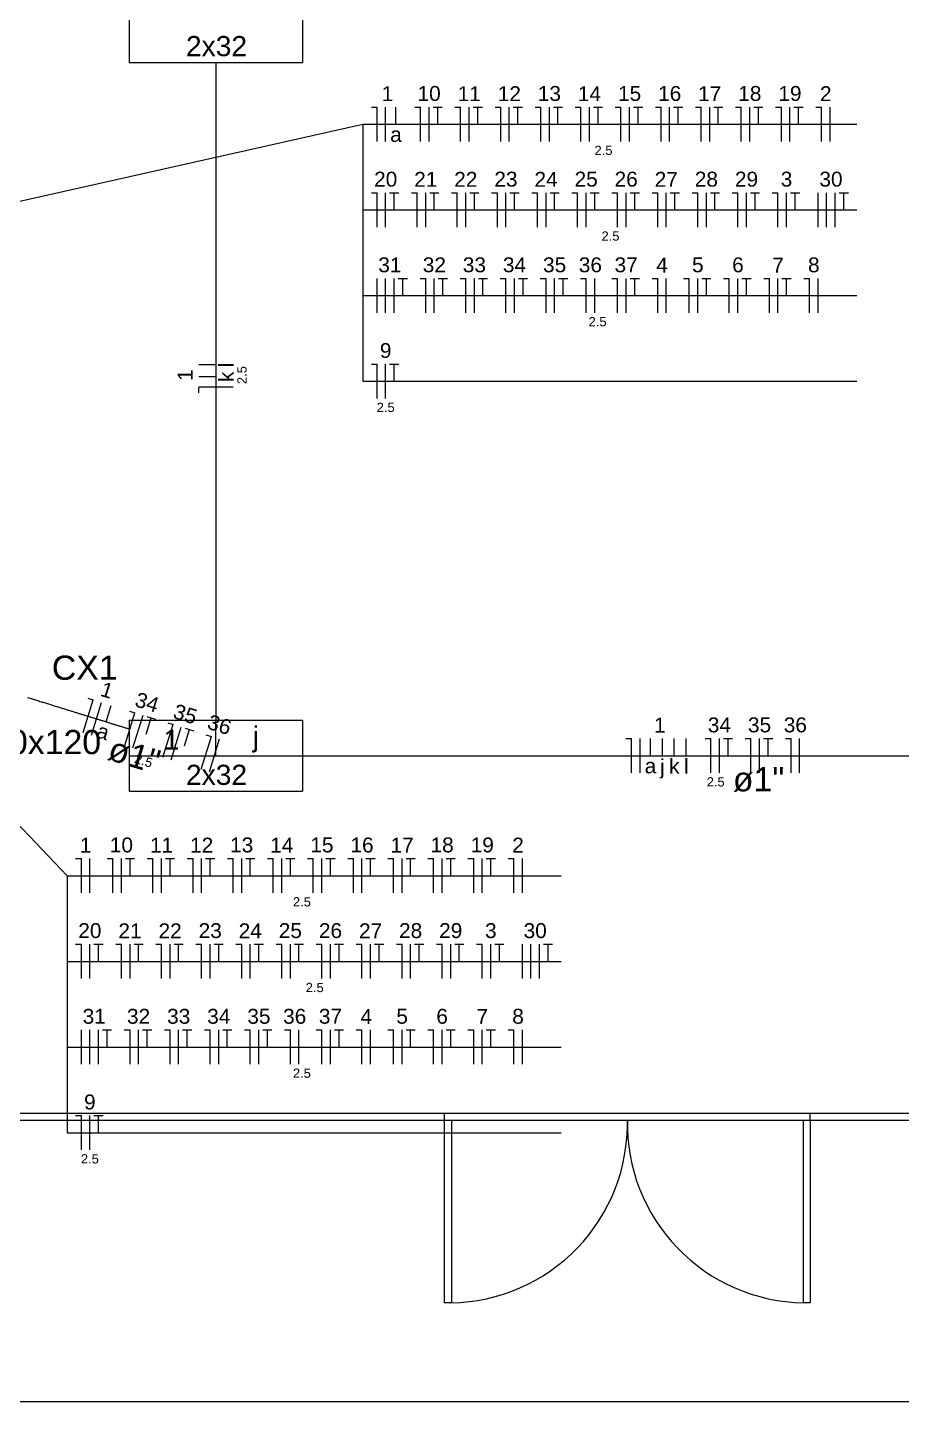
# Model space of a CAD drawing. Header units: millimetres. Extents: x -130 to 1399, y -90 to 1288.
# Drawn here: x 1133.9 to 1137.72, y 1238.42 to 1244.43 of the extents above; entities that cross this region are included whole.
import ezdxf

# ---------------------------------------------------------------- set-up
doc = ezdxf.new("R2010")
doc.units = ezdxf.units.MM
doc.header["$LTSCALE"] = 0.01
for name, color, linetype, lineweight in [('Arquitetura', 134, 'Continuous', 5), ('EL-Condutos', 3, 'Continuous', 13), ('EL-Fios', 9, 'Continuous', 25), ('EL-Textos condutos', 7, 'Continuous', 20), ('EL-Textos fios', 7, 'Continuous', 20), ('EL-Textos pontos', 5, 'Continuous', 20), ('P-SIMBOL', 5, 'Continuous', 5)]:
    doc.layers.add(name, color=color, linetype=linetype, lineweight=lineweight)
doc.styles.add('ARIAL', font='arial.ttf')

msp = doc.modelspace()

# ---------------------------------------------------------------- linework, layer by layer
at = {"layer": 'Arquitetura'}
for p, q in [((1132.9214, 1239.6827), (1140.1214, 1239.6827)), ((1132.9214, 1239.6527), (1140.1214, 1239.6527)), ((1135.7214, 1239.6527), (1135.7214, 1239.6827)), ((1135.7519, 1239.6527), (1137.2919, 1239.6527)), ((1137.3219, 1239.6527), (1137.3219, 1239.6827)), ((1130.1214, 1238.4207), (1153.0719, 1238.4207))]:
    msp.add_line(p, q, dxfattribs=at)
for points in [[(1135.7214, 1239.6527), (1135.7519, 1239.6527), (1135.7519, 1238.8527), (1135.7214, 1238.8527), (1135.7214, 1239.6527)], [(1137.2919, 1239.6527), (1137.3219, 1239.6527), (1137.3219, 1238.8527), (1137.2919, 1238.8527), (1137.2919, 1239.6527)]]:
    msp.add_lwpolyline(points, close=True, dxfattribs=at)
for centre, start, end in [((1135.7379, 1239.6367), 271.016, 1.17376), ((1137.3054, 1239.6367), 178.826, 268.984)]:
    msp.add_arc(centre, 0.7841, start, end, dxfattribs=at)
at = {"layer": 'EL-Condutos', "linetype": 'Continuous'}
for points in [[(1134.7214, 1244.2824), (1134.7214, 1244.1473), (1134.7214, 1244.0204), (1134.7214, 1243.9009), (1134.7214, 1243.7884), (1134.7214, 1243.6822), (1134.7214, 1243.5817), (1134.7214, 1243.4865), (1134.7214, 1243.3958), (1134.7214, 1243.3092), (1134.7214, 1243.2261), (1134.7214, 1243.1458), (1134.7214, 1243.0678), (1134.7214, 1242.9916), (1134.7214, 1242.9165), (1134.7214, 1242.842), (1134.7214, 1242.7675), (1134.7214, 1242.6924), (1134.7214, 1242.6161), (1134.7214, 1242.5382), (1134.7214, 1242.4579), (1134.7214, 1242.3747), (1134.7214, 1242.2881), (1134.7214, 1242.1975), (1134.7214, 1242.1022), (1134.7214, 1242.0018), (1134.7214, 1241.8956), (1134.7214, 1241.783), (1134.7214, 1241.6636), (1134.7214, 1241.5366), (1134.7214, 1241.4016)], [(1133.8975, 1241.5022), (1133.9179, 1241.4958), (1133.9377, 1241.4897), (1133.9568, 1241.4838), (1133.9752, 1241.4781), (1133.9931, 1241.4726), (1134.0104, 1241.4672), (1134.0272, 1241.462), (1134.0435, 1241.457), (1134.0594, 1241.4521), (1134.0748, 1241.4473), (1134.0898, 1241.4427), (1134.1044, 1241.4382), (1134.1187, 1241.4337), (1134.1327, 1241.4294), (1134.1465, 1241.4252), (1134.16, 1241.421), (1134.1732, 1241.4169), (1134.1864, 1241.4128), (1134.1993, 1241.4088), (1134.2122, 1241.4048), (1134.225, 1241.4009), (1134.2377, 1241.3969), (1134.2505, 1241.393), (1134.2632, 1241.389), (1134.276, 1241.3851), (1134.2889, 1241.3811), (1134.3019, 1241.3771), (1134.315, 1241.373), (1134.3284, 1241.3689), (1134.3419, 1241.3647)], [(1135.1001, 1241.2473), (1135.228, 1241.2473), (1135.349, 1241.2473), (1135.4636, 1241.2473), (1135.5724, 1241.2473), (1135.6758, 1241.2473), (1135.7743, 1241.2473), (1135.8684, 1241.2473), (1135.9586, 1241.2473), (1136.0453, 1241.2473), (1136.1292, 1241.2473), (1136.2105, 1241.2473), (1136.29, 1241.2473), (1136.3679, 1241.2473), (1136.4449, 1241.2473), (1136.5214, 1241.2473), (1136.5978, 1241.2473), (1136.6748, 1241.2473), (1136.7528, 1241.2473), (1136.8322, 1241.2473), (1136.9135, 1241.2473), (1136.9974, 1241.2473), (1137.0841, 1241.2473), (1137.1743, 1241.2473), (1137.2684, 1241.2473), (1137.3669, 1241.2473), (1137.4703, 1241.2473), (1137.5791, 1241.2473), (1137.6937, 1241.2473), (1137.8148, 1241.2473), (1137.9426, 1241.2473)]]:
    msp.add_spline(points, degree=3, dxfattribs=at)
at = {"layer": 'EL-Fios'}
for p, q in [((1135.4017, 1244.086), (1135.4267, 1244.086)), ((1135.4267, 1243.936), (1135.4267, 1244.086)), ((1135.4642, 1243.936), (1135.4642, 1244.086)), ((1135.5091, 1244.011), (1135.5091, 1244.086)), ((1135.5918, 1244.086), (1135.6168, 1244.086)), ((1135.6168, 1243.936), (1135.6168, 1244.086)), ((1135.6543, 1243.936), (1135.6543, 1244.086)), ((1135.6718, 1244.086), (1135.7118, 1244.086)), ((1135.6918, 1244.011), (1135.6918, 1244.086)), ((1135.7672, 1244.086), (1135.7922, 1244.086)), ((1135.7922, 1243.936), (1135.7922, 1244.086)), ((1135.8297, 1243.936), (1135.8297, 1244.086)), ((1135.8472, 1244.086), (1135.8872, 1244.086)), ((1135.8672, 1244.011), (1135.8672, 1244.086)), ((1135.9426, 1244.086), (1135.9676, 1244.086)), ((1135.9676, 1243.936), (1135.9676, 1244.086)), ((1136.0051, 1243.936), (1136.0051, 1244.086)), ((1136.0226, 1244.086), (1136.0626, 1244.086)), ((1136.0426, 1244.011), (1136.0426, 1244.086)), ((1136.118, 1244.086), (1136.143, 1244.086)), ((1136.143, 1243.936), (1136.143, 1244.086)), ((1136.1805, 1243.936), (1136.1805, 1244.086)), ((1136.198, 1244.086), (1136.238, 1244.086)), ((1136.218, 1244.011), (1136.218, 1244.086)), ((1136.2933, 1244.086), (1136.3183, 1244.086)), ((1136.3183, 1243.936), (1136.3183, 1244.086)), ((1136.3558, 1243.936), (1136.3558, 1244.086)), ((1136.3733, 1244.086), (1136.4133, 1244.086)), ((1136.3933, 1244.011), (1136.3933, 1244.086)), ((1136.4687, 1244.086), (1136.4937, 1244.086)), ((1136.4937, 1243.936), (1136.4937, 1244.086)), ((1136.5312, 1243.936), (1136.5312, 1244.086)), ((1136.5487, 1244.086), (1136.5887, 1244.086)), ((1136.5687, 1244.011), (1136.5687, 1244.086)), ((1136.6441, 1244.086), (1136.6691, 1244.086)), ((1136.6691, 1243.936), (1136.6691, 1244.086)), ((1136.7066, 1243.936), (1136.7066, 1244.086)), ((1136.7241, 1244.086), (1136.7641, 1244.086)), ((1136.7441, 1244.011), (1136.7441, 1244.086)), ((1136.8195, 1244.086), (1136.8445, 1244.086)), ((1136.8445, 1243.936), (1136.8445, 1244.086)), ((1136.882, 1243.936), (1136.882, 1244.086)), ((1136.8995, 1244.086), (1136.9395, 1244.086)), ((1136.9195, 1244.011), (1136.9195, 1244.086)), ((1136.9949, 1244.086), (1137.0199, 1244.086)), ((1137.0199, 1243.936), (1137.0199, 1244.086)), ((1137.0574, 1243.936), (1137.0574, 1244.086)), ((1137.0749, 1244.086), (1137.1149, 1244.086)), ((1137.0949, 1244.011), (1137.0949, 1244.086)), ((1137.1703, 1244.086), (1137.1953, 1244.086)), ((1137.1953, 1243.936), (1137.1953, 1244.086)), ((1137.2328, 1243.936), (1137.2328, 1244.086)), ((1137.2503, 1244.086), (1137.2903, 1244.086)), ((1137.2703, 1244.011), (1137.2703, 1244.086)), ((1137.3456, 1244.086), (1137.3706, 1244.086)), ((1137.3706, 1243.936), (1137.3706, 1244.086)), ((1137.4081, 1243.936), (1137.4081, 1244.086)), ((1135.4017, 1243.711), (1135.4267, 1243.711)), ((1135.4267, 1243.561), (1135.4267, 1243.711)), ((1135.4642, 1243.561), (1135.4642, 1243.711)), ((1135.4817, 1243.711), (1135.5217, 1243.711)), ((1135.5017, 1243.636), (1135.5017, 1243.711)), ((1135.5771, 1243.711), (1135.6021, 1243.711)), ((1135.6021, 1243.561), (1135.6021, 1243.711)), ((1135.6396, 1243.561), (1135.6396, 1243.711)), ((1135.6571, 1243.711), (1135.6971, 1243.711)), ((1135.6771, 1243.636), (1135.6771, 1243.711)), ((1135.7524, 1243.711), (1135.7774, 1243.711)), ((1135.7774, 1243.561), (1135.7774, 1243.711)), ((1135.8149, 1243.561), (1135.8149, 1243.711)), ((1135.8324, 1243.711), (1135.8724, 1243.711)), ((1135.8524, 1243.636), (1135.8524, 1243.711)), ((1135.9278, 1243.711), (1135.9528, 1243.711)), ((1135.9528, 1243.561), (1135.9528, 1243.711)), ((1135.9903, 1243.561), (1135.9903, 1243.711)), ((1136.0078, 1243.711), (1136.0478, 1243.711)), ((1136.0278, 1243.636), (1136.0278, 1243.711)), ((1136.1032, 1243.711), (1136.1282, 1243.711)), ((1136.1282, 1243.561), (1136.1282, 1243.711)), ((1136.1657, 1243.561), (1136.1657, 1243.711)), ((1136.1832, 1243.711), (1136.2232, 1243.711)), ((1136.2032, 1243.636), (1136.2032, 1243.711)), ((1136.2786, 1243.711), (1136.3036, 1243.711)), ((1136.3036, 1243.561), (1136.3036, 1243.711)), ((1136.3411, 1243.561), (1136.3411, 1243.711)), ((1136.3586, 1243.711), (1136.3986, 1243.711)), ((1136.3786, 1243.636), (1136.3786, 1243.711)), ((1136.454, 1243.711), (1136.479, 1243.711)), ((1136.479, 1243.561), (1136.479, 1243.711)), ((1136.5165, 1243.561), (1136.5165, 1243.711)), ((1136.534, 1243.711), (1136.574, 1243.711)), ((1136.554, 1243.636), (1136.554, 1243.711)), ((1136.6294, 1243.711), (1136.6544, 1243.711)), ((1136.6544, 1243.561), (1136.6544, 1243.711)), ((1136.6919, 1243.561), (1136.6919, 1243.711)), ((1136.7094, 1243.711), (1136.7494, 1243.711)), ((1136.7294, 1243.636), (1136.7294, 1243.711)), ((1136.8047, 1243.711), (1136.8297, 1243.711)), ((1136.8297, 1243.561), (1136.8297, 1243.711)), ((1136.8672, 1243.561), (1136.8672, 1243.711)), ((1136.8847, 1243.711), (1136.9247, 1243.711)), ((1136.9047, 1243.636), (1136.9047, 1243.711)), ((1136.9801, 1243.711), (1137.0051, 1243.711)), ((1137.0051, 1243.561), (1137.0051, 1243.711)), ((1137.0426, 1243.561), (1137.0426, 1243.711)), ((1137.0601, 1243.711), (1137.1001, 1243.711)), ((1137.0801, 1243.636), (1137.0801, 1243.711)), ((1137.1555, 1243.711), (1137.1805, 1243.711)), ((1137.1805, 1243.561), (1137.1805, 1243.711)), ((1137.218, 1243.561), (1137.218, 1243.711)), ((1137.2355, 1243.711), (1137.2755, 1243.711)), ((1137.2555, 1243.636), (1137.2555, 1243.711)), ((1137.3559, 1243.561), (1137.3559, 1243.711)), ((1137.3934, 1243.561), (1137.3934, 1243.711)), ((1137.4309, 1243.561), (1137.4309, 1243.711)), ((1137.4484, 1243.711), (1137.4884, 1243.711)), ((1137.4684, 1243.636), (1137.4684, 1243.711)), ((1135.4267, 1243.186), (1135.4267, 1243.336)), ((1135.4642, 1243.186), (1135.4642, 1243.336)), ((1135.5017, 1243.186), (1135.5017, 1243.336)), ((1135.5192, 1243.336), (1135.5592, 1243.336)), ((1135.5392, 1243.261), (1135.5392, 1243.336)), ((1135.6146, 1243.336), (1135.6396, 1243.336)), ((1135.6396, 1243.186), (1135.6396, 1243.336)), ((1135.6771, 1243.186), (1135.6771, 1243.336)), ((1135.6946, 1243.336), (1135.7346, 1243.336)), ((1135.7146, 1243.261), (1135.7146, 1243.336)), ((1135.7899, 1243.336), (1135.8149, 1243.336)), ((1135.8149, 1243.186), (1135.8149, 1243.336)), ((1135.8524, 1243.186), (1135.8524, 1243.336)), ((1135.8699, 1243.336), (1135.91, 1243.336)), ((1135.8899, 1243.261), (1135.8899, 1243.336)), ((1135.9653, 1243.336), (1135.9903, 1243.336)), ((1135.9903, 1243.186), (1135.9903, 1243.336)), ((1136.0278, 1243.186), (1136.0278, 1243.336)), ((1136.0453, 1243.336), (1136.0853, 1243.336)), ((1136.0653, 1243.261), (1136.0653, 1243.336)), ((1136.1407, 1243.336), (1136.1657, 1243.336)), ((1136.1657, 1243.186), (1136.1657, 1243.336)), ((1136.2032, 1243.186), (1136.2032, 1243.336)), ((1136.2207, 1243.336), (1136.2607, 1243.336)), ((1136.2407, 1243.261), (1136.2407, 1243.336)), ((1136.3161, 1243.336), (1136.3411, 1243.336)), ((1136.3411, 1243.186), (1136.3411, 1243.336)), ((1136.3786, 1243.186), (1136.3786, 1243.336)), ((1136.454, 1243.336), (1136.479, 1243.336)), ((1136.479, 1243.186), (1136.479, 1243.336)), ((1136.5165, 1243.186), (1136.5165, 1243.336)), ((1136.534, 1243.336), (1136.574, 1243.336)), ((1136.554, 1243.261), (1136.554, 1243.336)), ((1136.6294, 1243.336), (1136.6544, 1243.336)), ((1136.6544, 1243.186), (1136.6544, 1243.336)), ((1136.6919, 1243.186), (1136.6919, 1243.336)), ((1136.7672, 1243.336), (1136.7922, 1243.336)), ((1136.7922, 1243.186), (1136.7922, 1243.336)), ((1136.8297, 1243.186), (1136.8297, 1243.336)), ((1136.8472, 1243.336), (1136.8872, 1243.336)), ((1136.8672, 1243.261), (1136.8672, 1243.336)), ((1136.9426, 1243.336), (1136.9676, 1243.336)), ((1136.9676, 1243.186), (1136.9676, 1243.336)), ((1137.0051, 1243.186), (1137.0051, 1243.336)), ((1137.0226, 1243.336), (1137.0626, 1243.336)), ((1137.0426, 1243.261), (1137.0426, 1243.336)), ((1137.118, 1243.336), (1137.143, 1243.336)), ((1137.143, 1243.186), (1137.143, 1243.336)), ((1137.1805, 1243.186), (1137.1805, 1243.336)), ((1137.198, 1243.336), (1137.238, 1243.336)), ((1137.218, 1243.261), (1137.218, 1243.336)), ((1137.2934, 1243.336), (1137.3184, 1243.336)), ((1137.3184, 1243.186), (1137.3184, 1243.336)), ((1137.3559, 1243.186), (1137.3559, 1243.336)), ((1134.7214, 1242.9578), (1134.6464, 1242.9578)), ((1135.4017, 1242.961), (1135.4267, 1242.961)), ((1135.4267, 1242.811), (1135.4267, 1242.961)), ((1135.4642, 1242.811), (1135.4642, 1242.961)), ((1135.4817, 1242.961), (1135.5217, 1242.961)), ((1135.5017, 1242.886), (1135.5017, 1242.961)), ((1134.7214, 1242.9056), (1134.6464, 1242.9056)), ((1134.7964, 1242.8607), (1134.6464, 1242.8607)), ((1134.6464, 1242.8357), (1134.6464, 1242.8607)), ((1134.1409, 1241.3484), (1134.1853, 1241.4917)), ((1134.1614, 1241.4991), (1134.1853, 1241.4917)), ((1134.1768, 1241.3373), (1134.2211, 1241.4806)), ((1134.2418, 1241.3957), (1134.2639, 1241.4673)), ((1134.3226, 1241.2922), (1134.3669, 1241.4355)), ((1134.343, 1241.4429), (1134.3669, 1241.4355)), ((1134.3584, 1241.2811), (1134.4027, 1241.4244)), ((1134.4164, 1241.3417), (1134.4385, 1241.4133)), ((1134.4194, 1241.4192), (1134.4576, 1241.4074)), ((1134.5106, 1241.391), (1134.5344, 1241.3837)), ((1134.4901, 1241.2404), (1134.5344, 1241.3837)), ((1134.5259, 1241.2293), (1134.5703, 1241.3726)), ((1134.5839, 1241.2898), (1134.6061, 1241.3615)), ((1134.587, 1241.3674), (1134.6252, 1241.3556)), ((1134.6577, 1241.1885), (1134.702, 1241.3318)), ((1134.6781, 1241.3392), (1134.702, 1241.3318)), ((1134.6935, 1241.1774), (1134.7378, 1241.3207)), ((1136.5151, 1241.3223), (1136.5401, 1241.3223)), ((1136.5401, 1241.1723), (1136.5401, 1241.3223)), ((1136.5776, 1241.1723), (1136.5776, 1241.3223)), ((1136.6225, 1241.2473), (1136.6225, 1241.3223)), ((1136.6748, 1241.2473), (1136.6748, 1241.3223)), ((1136.727, 1241.2473), (1136.727, 1241.3223)), ((1136.7792, 1241.2473), (1136.7792, 1241.3223)), ((1136.862, 1241.3223), (1136.887, 1241.3223)), ((1136.887, 1241.1723), (1136.887, 1241.3223)), ((1136.9245, 1241.1723), (1136.9245, 1241.3223)), ((1136.942, 1241.3223), (1136.982, 1241.3223)), ((1136.962, 1241.2473), (1136.962, 1241.3223)), ((1137.0374, 1241.3223), (1137.0624, 1241.3223)), ((1137.0624, 1241.1723), (1137.0624, 1241.3223)), ((1137.0999, 1241.1723), (1137.0999, 1241.3223)), ((1137.1174, 1241.3223), (1137.1574, 1241.3223)), ((1137.1374, 1241.2473), (1137.1374, 1241.3223)), ((1137.2128, 1241.3223), (1137.2378, 1241.3223)), ((1137.2378, 1241.1723), (1137.2378, 1241.3223)), ((1137.2753, 1241.1723), (1137.2753, 1241.3223)), ((1134.108, 1240.797), (1134.133, 1240.797)), ((1134.133, 1240.647), (1134.133, 1240.797)), ((1134.1705, 1240.647), (1134.1705, 1240.797)), ((1134.2459, 1240.797), (1134.2709, 1240.797)), ((1134.2709, 1240.647), (1134.2709, 1240.797)), ((1134.3084, 1240.647), (1134.3084, 1240.797)), ((1134.3259, 1240.797), (1134.3659, 1240.797)), ((1134.3459, 1240.722), (1134.3459, 1240.797)), ((1134.4212, 1240.797), (1134.4462, 1240.797)), ((1134.4462, 1240.647), (1134.4462, 1240.797)), ((1134.4837, 1240.647), (1134.4837, 1240.797)), ((1134.5012, 1240.797), (1134.5412, 1240.797)), ((1134.5212, 1240.722), (1134.5212, 1240.797)), ((1134.5966, 1240.797), (1134.6216, 1240.797)), ((1134.6216, 1240.647), (1134.6216, 1240.797)), ((1134.6591, 1240.647), (1134.6591, 1240.797)), ((1134.6766, 1240.797), (1134.7166, 1240.797)), ((1134.6966, 1240.722), (1134.6966, 1240.797)), ((1134.772, 1240.797), (1134.797, 1240.797)), ((1134.797, 1240.647), (1134.797, 1240.797)), ((1134.8345, 1240.647), (1134.8345, 1240.797)), ((1134.852, 1240.797), (1134.892, 1240.797)), ((1134.872, 1240.722), (1134.872, 1240.797)), ((1134.9474, 1240.797), (1134.9724, 1240.797)), ((1134.9724, 1240.647), (1134.9724, 1240.797)), ((1135.0099, 1240.647), (1135.0099, 1240.797)), ((1135.0274, 1240.797), (1135.0674, 1240.797)), ((1135.0474, 1240.722), (1135.0474, 1240.797)), ((1135.1228, 1240.797), (1135.1478, 1240.797)), ((1135.1478, 1240.647), (1135.1478, 1240.797)), ((1135.1853, 1240.647), (1135.1853, 1240.797)), ((1135.2028, 1240.797), (1135.2428, 1240.797)), ((1135.2228, 1240.722), (1135.2228, 1240.797)), ((1135.2981, 1240.797), (1135.3231, 1240.797)), ((1135.3231, 1240.647), (1135.3231, 1240.797)), ((1135.3606, 1240.647), (1135.3606, 1240.797)), ((1135.3781, 1240.797), (1135.4181, 1240.797)), ((1135.3981, 1240.722), (1135.3981, 1240.797)), ((1135.4735, 1240.797), (1135.4985, 1240.797)), ((1135.4985, 1240.647), (1135.4985, 1240.797)), ((1135.536, 1240.647), (1135.536, 1240.797)), ((1135.5535, 1240.797), (1135.5935, 1240.797)), ((1135.5735, 1240.722), (1135.5735, 1240.797)), ((1135.6489, 1240.797), (1135.6739, 1240.797)), ((1135.6739, 1240.647), (1135.6739, 1240.797)), ((1135.7114, 1240.647), (1135.7114, 1240.797)), ((1135.7289, 1240.797), (1135.7689, 1240.797)), ((1135.7489, 1240.722), (1135.7489, 1240.797)), ((1135.8243, 1240.797), (1135.8493, 1240.797)), ((1135.8493, 1240.647), (1135.8493, 1240.797)), ((1135.8868, 1240.647), (1135.8868, 1240.797)), ((1135.9043, 1240.797), (1135.9443, 1240.797)), ((1135.9243, 1240.722), (1135.9243, 1240.797)), ((1135.9997, 1240.797), (1136.0247, 1240.797)), ((1136.0247, 1240.647), (1136.0247, 1240.797)), ((1136.0622, 1240.647), (1136.0622, 1240.797)), ((1134.108, 1240.422), (1134.133, 1240.422)), ((1134.133, 1240.272), (1134.133, 1240.422)), ((1134.1705, 1240.272), (1134.1705, 1240.422)), ((1134.188, 1240.422), (1134.228, 1240.422)), ((1134.208, 1240.347), (1134.208, 1240.422)), ((1134.2834, 1240.422), (1134.3084, 1240.422)), ((1134.3084, 1240.272), (1134.3084, 1240.422)), ((1134.3459, 1240.272), (1134.3459, 1240.422)), ((1134.3634, 1240.422), (1134.4034, 1240.422)), ((1134.3834, 1240.347), (1134.3834, 1240.422)), ((1134.4587, 1240.422), (1134.4837, 1240.422)), ((1134.4837, 1240.272), (1134.4837, 1240.422)), ((1134.5212, 1240.272), (1134.5212, 1240.422)), ((1134.5387, 1240.422), (1134.5787, 1240.422)), ((1134.5587, 1240.347), (1134.5587, 1240.422)), ((1134.6341, 1240.422), (1134.6591, 1240.422)), ((1134.6591, 1240.272), (1134.6591, 1240.422)), ((1134.6966, 1240.272), (1134.6966, 1240.422)), ((1134.7141, 1240.422), (1134.7541, 1240.422)), ((1134.7341, 1240.347), (1134.7341, 1240.422)), ((1134.8095, 1240.422), (1134.8345, 1240.422)), ((1134.8345, 1240.272), (1134.8345, 1240.422)), ((1134.872, 1240.272), (1134.872, 1240.422)), ((1134.8895, 1240.422), (1134.9295, 1240.422)), ((1134.9095, 1240.347), (1134.9095, 1240.422)), ((1134.9849, 1240.422), (1135.0099, 1240.422)), ((1135.0099, 1240.272), (1135.0099, 1240.422)), ((1135.0474, 1240.272), (1135.0474, 1240.422)), ((1135.0649, 1240.422), (1135.1049, 1240.422)), ((1135.0849, 1240.347), (1135.0849, 1240.422)), ((1135.1603, 1240.422), (1135.1853, 1240.422)), ((1135.1853, 1240.272), (1135.1853, 1240.422)), ((1135.2228, 1240.272), (1135.2228, 1240.422)), ((1135.2403, 1240.422), (1135.2803, 1240.422)), ((1135.2603, 1240.347), (1135.2603, 1240.422)), ((1135.3356, 1240.422), (1135.3606, 1240.422)), ((1135.3606, 1240.272), (1135.3606, 1240.422)), ((1135.3981, 1240.272), (1135.3981, 1240.422)), ((1135.4156, 1240.422), (1135.4557, 1240.422)), ((1135.4356, 1240.347), (1135.4356, 1240.422)), ((1135.511, 1240.422), (1135.536, 1240.422)), ((1135.536, 1240.272), (1135.536, 1240.422)), ((1135.5735, 1240.272), (1135.5735, 1240.422)), ((1135.591, 1240.422), (1135.631, 1240.422)), ((1135.611, 1240.347), (1135.611, 1240.422)), ((1135.6864, 1240.422), (1135.7114, 1240.422)), ((1135.7114, 1240.272), (1135.7114, 1240.422)), ((1135.7489, 1240.272), (1135.7489, 1240.422)), ((1135.7664, 1240.422), (1135.8064, 1240.422)), ((1135.7864, 1240.347), (1135.7864, 1240.422)), ((1135.8618, 1240.422), (1135.8868, 1240.422)), ((1135.8868, 1240.272), (1135.8868, 1240.422)), ((1135.9243, 1240.272), (1135.9243, 1240.422)), ((1135.9418, 1240.422), (1135.9818, 1240.422)), ((1135.9618, 1240.347), (1135.9618, 1240.422)), ((1136.0622, 1240.272), (1136.0622, 1240.422)), ((1136.0997, 1240.272), (1136.0997, 1240.422)), ((1136.1372, 1240.272), (1136.1372, 1240.422)), ((1136.1547, 1240.422), (1136.1947, 1240.422)), ((1136.1747, 1240.347), (1136.1747, 1240.422)), ((1134.133, 1239.897), (1134.133, 1240.047)), ((1134.1705, 1239.897), (1134.1705, 1240.047)), ((1134.208, 1239.897), (1134.208, 1240.047)), ((1134.2255, 1240.047), (1134.2655, 1240.047)), ((1134.2455, 1239.972), (1134.2455, 1240.047)), ((1134.3209, 1240.047), (1134.3459, 1240.047)), ((1134.3459, 1239.897), (1134.3459, 1240.047)), ((1134.3834, 1239.897), (1134.3834, 1240.047)), ((1134.4009, 1240.047), (1134.4409, 1240.047)), ((1134.4209, 1239.972), (1134.4209, 1240.047)), ((1134.4962, 1240.047), (1134.5212, 1240.047)), ((1134.5212, 1239.897), (1134.5212, 1240.047)), ((1134.5587, 1239.897), (1134.5587, 1240.047)), ((1134.5762, 1240.047), (1134.6162, 1240.047)), ((1134.5962, 1239.972), (1134.5962, 1240.047)), ((1134.6716, 1240.047), (1134.6966, 1240.047)), ((1134.6966, 1239.897), (1134.6966, 1240.047)), ((1134.7341, 1239.897), (1134.7341, 1240.047)), ((1134.7516, 1240.047), (1134.7916, 1240.047)), ((1134.7716, 1239.972), (1134.7716, 1240.047)), ((1134.847, 1240.047), (1134.872, 1240.047)), ((1134.872, 1239.897), (1134.872, 1240.047)), ((1134.9095, 1239.897), (1134.9095, 1240.047)), ((1134.927, 1240.047), (1134.967, 1240.047)), ((1134.947, 1239.972), (1134.947, 1240.047)), ((1135.0224, 1240.047), (1135.0474, 1240.047)), ((1135.0474, 1239.897), (1135.0474, 1240.047)), ((1135.0849, 1239.897), (1135.0849, 1240.047)), ((1135.1603, 1240.047), (1135.1853, 1240.047)), ((1135.1853, 1239.897), (1135.1853, 1240.047)), ((1135.2228, 1239.897), (1135.2228, 1240.047)), ((1135.2403, 1240.047), (1135.2803, 1240.047)), ((1135.2603, 1239.972), (1135.2603, 1240.047)), ((1135.3356, 1240.047), (1135.3606, 1240.047)), ((1135.3606, 1239.897), (1135.3606, 1240.047)), ((1135.3981, 1239.897), (1135.3981, 1240.047)), ((1135.4735, 1240.047), (1135.4985, 1240.047)), ((1135.4985, 1239.897), (1135.4985, 1240.047)), ((1135.536, 1239.897), (1135.536, 1240.047)), ((1135.5535, 1240.047), (1135.5935, 1240.047)), ((1135.5735, 1239.972), (1135.5735, 1240.047)), ((1135.6489, 1240.047), (1135.6739, 1240.047)), ((1135.6739, 1239.897), (1135.6739, 1240.047)), ((1135.7114, 1239.897), (1135.7114, 1240.047)), ((1135.7289, 1240.047), (1135.7689, 1240.047)), ((1135.7489, 1239.972), (1135.7489, 1240.047)), ((1135.8243, 1240.047), (1135.8493, 1240.047)), ((1135.8493, 1239.897), (1135.8493, 1240.047)), ((1135.8868, 1239.897), (1135.8868, 1240.047)), ((1135.9043, 1240.047), (1135.9443, 1240.047)), ((1135.9243, 1239.972), (1135.9243, 1240.047)), ((1135.9997, 1240.047), (1136.0247, 1240.047)), ((1136.0247, 1239.897), (1136.0247, 1240.047)), ((1136.0622, 1239.897), (1136.0622, 1240.047)), ((1134.108, 1239.672), (1134.133, 1239.672)), ((1134.133, 1239.522), (1134.133, 1239.672)), ((1134.1705, 1239.522), (1134.1705, 1239.672)), ((1134.188, 1239.672), (1134.228, 1239.672)), ((1134.208, 1239.597), (1134.208, 1239.672))]:
    msp.add_line(p, q, dxfattribs=at)
at = {"layer": 'EL-Textos fios'}
for p, q in [((1133.7594, 1243.6512), (1135.3642, 1244.011)), ((1135.3642, 1244.011), (1137.5259, 1244.011)), ((1135.3642, 1244.011), (1135.3642, 1243.636)), ((1135.3642, 1244.011), (1135.3642, 1243.261)), ((1135.3642, 1244.011), (1135.3642, 1242.886)), ((1135.3642, 1243.636), (1137.5259, 1243.636)), ((1135.3642, 1243.261), (1137.5259, 1243.261)), ((1135.3642, 1242.886), (1137.5259, 1242.886)), ((1133.2909, 1241.5403), (1134.0705, 1240.722)), ((1134.0705, 1240.722), (1136.2322, 1240.722)), ((1134.0705, 1240.722), (1134.0705, 1240.347)), ((1134.0705, 1240.722), (1134.0705, 1239.972)), ((1134.0705, 1240.722), (1134.0705, 1239.597)), ((1134.0705, 1240.347), (1136.2322, 1240.347)), ((1134.0705, 1239.972), (1136.2322, 1239.972)), ((1134.0705, 1239.597), (1136.2322, 1239.597))]:
    msp.add_line(p, q, dxfattribs=at)
at = {"layer": 'P-SIMBOL'}
for p, q in [((1134.3422, 1244.5923), (1134.3422, 1244.281)), ((1135.1007, 1244.5923), (1135.1007, 1244.281)), ((1134.3422, 1244.281), (1135.1007, 1244.281)), ((1134.3422, 1241.403), (1134.3422, 1241.0916)), ((1134.3422, 1241.403), (1135.1007, 1241.403)), ((1134.7214, 1241.2473), (1134.7214, 1241.403)), ((1135.1007, 1241.403), (1135.1007, 1241.0916)), ((1134.3422, 1241.2473), (1135.1007, 1241.2473)), ((1134.3422, 1241.0916), (1135.1007, 1241.0916))]:
    msp.add_line(p, q, dxfattribs=at)

# ---------------------------------------------------------------- texts
at = {"layer": 'EL-Textos condutos', "insert": (1134.3486, 1241.1965), "char_height": 0.1059, "width": 0.38124, "attachment_point": 8, "rotation": 342.81127, "line_spacing_factor": 0.798, "style": 'ARIAL'}
msp.add_mtext('ø1"', dxfattribs=at)
at = {"layer": 'EL-Textos condutos', "insert": (1137.0958, 1241.0886), "char_height": 0.1059, "width": 0.38124, "attachment_point": 8, "line_spacing_factor": 0.798, "style": 'ARIAL'}
msp.add_mtext('ø1"', dxfattribs=at)
at = {"layer": 'EL-Textos fios', "attachment_point": 8, "line_spacing_factor": 0.798, "style": 'ARIAL'}
for s, insert, char_height, width in [('1', (1135.4718, 1244.1122), 0.0653, 0.078366), ('10', (1135.6543, 1244.1122), 0.06531, 0.156732), ('11', (1135.8298, 1244.1122), 0.06531, 0.156732), ('12', (1136.0053, 1244.1122), 0.06531, 0.156732), ('13', (1136.1803, 1244.1122), 0.06531, 0.156732), ('14', (1136.3558, 1244.1122), 0.06531, 0.156732), ('15', (1136.5313, 1244.1122), 0.06531, 0.156732), ('16', (1136.7068, 1244.1122), 0.06531, 0.156732), ('17', (1136.8818, 1244.1122), 0.06531, 0.156732), ('18', (1137.0573, 1244.1122), 0.06531, 0.156732), ('19', (1137.2328, 1244.1122), 0.06531, 0.156732), ('2', (1137.3893, 1244.1122), 0.0653, 0.078366), ('a', (1135.5093, 1243.9327), 0.0653, 0.078366), ('2.5', (1136.4173, 1243.876), 0.04059, 0.146142), ('20', (1135.4643, 1243.7372), 0.06531, 0.156732), ('21', (1135.6398, 1243.7372), 0.06531, 0.156732), ('22', (1135.8148, 1243.7372), 0.06531, 0.156732), ('23', (1135.9903, 1243.7372), 0.06531, 0.156732), ('24', (1136.1658, 1243.7372), 0.06531, 0.156732), ('25', (1136.3413, 1243.7372), 0.06531, 0.156732), ('26', (1136.5163, 1243.7372), 0.06531, 0.156732), ('27', (1136.6918, 1243.7372), 0.06531, 0.156732), ('28', (1136.8673, 1243.7372), 0.06531, 0.156732), ('29', (1137.0428, 1243.7372), 0.06531, 0.156732), ('3', (1137.2178, 1243.7372), 0.0653, 0.078366), ('30', (1137.4123, 1243.7372), 0.06531, 0.156732), ('2.5', (1136.4478, 1243.501), 0.04059, 0.146142), ('31', (1135.4828, 1243.3622), 0.06531, 0.156732), ('32', (1135.6773, 1243.3622), 0.06531, 0.156732), ('33', (1135.8523, 1243.3622), 0.06531, 0.156732), ('34', (1136.0278, 1243.3622), 0.06531, 0.156732), ('35', (1136.2033, 1243.3622), 0.06531, 0.156732), ('36', (1136.3598, 1243.3622), 0.06531, 0.156732), ('37', (1136.5163, 1243.3622), 0.06531, 0.156732), ('4', (1136.6733, 1243.3622), 0.0653, 0.078366), ('5', (1136.8298, 1243.3622), 0.0653, 0.078366), ('6', (1137.0053, 1243.3622), 0.0653, 0.078366), ('7', (1137.1808, 1243.3622), 0.0653, 0.078366), ('8', (1137.3373, 1243.3622), 0.0653, 0.078366), ('2.5', (1136.3913, 1243.126), 0.04059, 0.146142), ('9', (1135.4643, 1242.9872), 0.0653, 0.078366), ('2.5', (1135.4643, 1242.751), 0.04059, 0.146142), ('1', (1136.6633, 1241.3487), 0.0653, 0.078366), ('34', (1136.9243, 1241.3487), 0.06531, 0.156732), ('35', (1137.0998, 1241.3487), 0.06531, 0.156732), ('36', (1137.2563, 1241.3487), 0.06531, 0.156732), ('a', (1136.6228, 1241.1692), 0.0653, 0.078366), ('j', (1136.6748, 1241.1476), 0.0653, 0.078366), ('k', (1136.7268, 1241.1692), 0.0653, 0.078366), ('l', (1136.7793, 1241.1692), 0.0653, 0.078366), ('2.5', (1136.9078, 1241.112), 0.04059, 0.146142), ('1', (1134.1518, 1240.8232), 0.0653, 0.078366), ('10', (1134.3083, 1240.8232), 0.06531, 0.156732), ('11', (1134.4838, 1240.8232), 0.06531, 0.156732), ('12', (1134.6593, 1240.8232), 0.06531, 0.156732), ('13', (1134.8343, 1240.8232), 0.06531, 0.156732), ('14', (1135.0098, 1240.8232), 0.06531, 0.156732), ('15', (1135.1853, 1240.8232), 0.06531, 0.156732), ('16', (1135.3608, 1240.8232), 0.06531, 0.156732), ('17', (1135.5363, 1240.8232), 0.06531, 0.156732), ('18', (1135.7113, 1240.8232), 0.06531, 0.156732), ('19', (1135.8868, 1240.8232), 0.06531, 0.156732), ('2', (1136.0433, 1240.8232), 0.0653, 0.078366), ('2.5', (1135.0978, 1240.587), 0.04059, 0.146142), ('20', (1134.1703, 1240.4482), 0.06531, 0.156732), ('21', (1134.3458, 1240.4482), 0.06531, 0.156732), ('22', (1134.5213, 1240.4482), 0.06531, 0.156732), ('23', (1134.6968, 1240.4482), 0.06531, 0.156732), ('24', (1134.8718, 1240.4482), 0.06531, 0.156732), ('25', (1135.0473, 1240.4482), 0.06531, 0.156732), ('26', (1135.2228, 1240.4482), 0.06531, 0.156732), ('27', (1135.3983, 1240.4482), 0.06531, 0.156732), ('28', (1135.5733, 1240.4482), 0.06531, 0.156732), ('29', (1135.7488, 1240.4482), 0.06531, 0.156732), ('3', (1135.9243, 1240.4482), 0.0653, 0.078366), ('30', (1136.1183, 1240.4482), 0.06531, 0.156732), ('2.5', (1135.1538, 1240.212), 0.04059, 0.146142), ('31', (1134.1893, 1240.0732), 0.06531, 0.156732), ('32', (1134.3833, 1240.0732), 0.06531, 0.156732), ('33', (1134.5588, 1240.0732), 0.06531, 0.156732), ('34', (1134.7343, 1240.0732), 0.06531, 0.156732), ('35', (1134.9098, 1240.0732), 0.06531, 0.156732), ('36', (1135.0663, 1240.0732), 0.06531, 0.156732), ('37', (1135.2228, 1240.0732), 0.06531, 0.156732), ('4', (1135.3793, 1240.0732), 0.0653, 0.078366), ('5', (1135.5363, 1240.0732), 0.0653, 0.078366), ('6', (1135.7113, 1240.0732), 0.0653, 0.078366), ('7', (1135.8868, 1240.0732), 0.0653, 0.078366), ('8', (1136.0433, 1240.0732), 0.0653, 0.078366), ('2.5', (1135.0978, 1239.837), 0.04059, 0.146142), ('9', (1134.1703, 1239.6982), 0.0653, 0.078366), ('2.5', (1134.1703, 1239.462), 0.04059, 0.146142)]:
    msp.add_mtext(s, dxfattribs=dict(at, insert=insert, char_height=char_height, width=width))
for s, insert, char_height, width, rotation in [('l', (1134.7997, 1242.9576), 0.0653, 0.078366, 90.00021), ('1', (1134.6202, 1242.9131), 0.0653, 0.078366, 90.00021), ('k', (1134.7997, 1242.9056), 0.0653, 0.078366, 90.00021), ('2.5', (1134.8564, 1242.9131), 0.04059, 0.146142, 90.00021), ('1', (1134.2356, 1241.5032), 0.0653, 0.078366, 342.81211), ('34', (1134.4106, 1241.4492), 0.06531, 0.156732, 342.81211), ('35', (1134.5781, 1241.3977), 0.06531, 0.156732, 342.81211), ('36', (1134.7276, 1241.3512), 0.06531, 0.156732, 342.81211), ('a', (1134.2186, 1241.3207), 0.0653, 0.078366, 342.81211), ('2.5', (1134.3992, 1241.2054), 0.04059, 0.146142, 342.81211)]:
    msp.add_mtext(s, dxfattribs=dict(at, insert=insert, char_height=char_height, width=width, rotation=rotation))
at = {"layer": 'EL-Textos pontos', "line_spacing_factor": 0.798, "style": 'ARIAL'}
for s, insert, char_height, width, attachment_point in [('2x32', (1134.7243, 1244.3077), 0.08825, 0.4236, 8), ('CX1', (1134.0038, 1241.5781), 0.1059, 0.38124, 7), ('300x300x120', (1133.7753, 1241.2526), 0.1059, 1.39788, 8), ('1', (1134.5273, 1241.2737), 0.0882, 0.1059, 8), ('j', (1134.8963, 1241.2611), 0.0882, 0.1059, 8), ('2x32', (1134.7243, 1241.1182), 0.08825, 0.4236, 8)]:
    msp.add_mtext(s, dxfattribs=dict(at, insert=insert, char_height=char_height, width=width, attachment_point=attachment_point))

doc.saveas('drawing.dxf')
